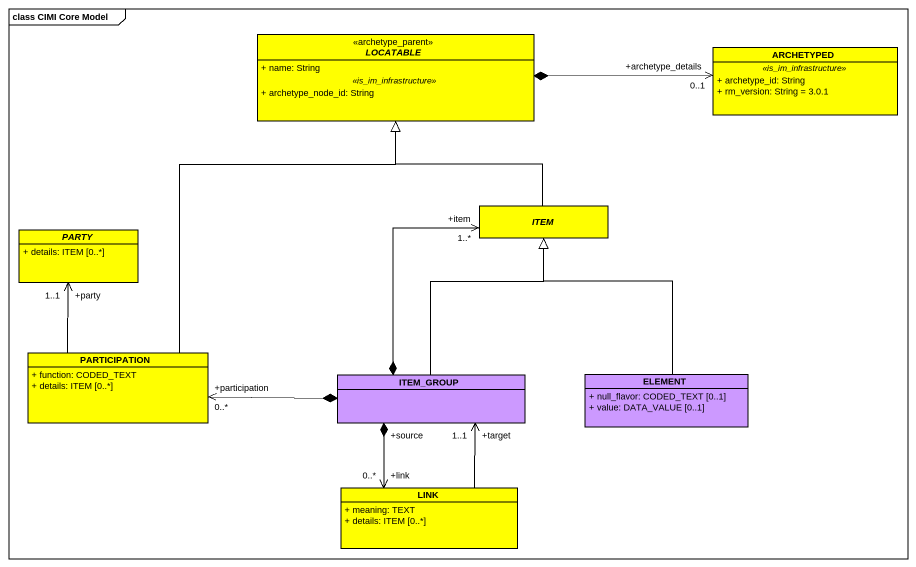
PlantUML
@startuml
mainframe class CIMI Core Model
hide circle
hide empty members
skinparam classAttributeIconSize 0
abstract class LOCATABLE <<archetype_parent>> #FFFF00 {
  + name: String
  .. <<is_im_infrastructure>> ..
  + archetype_node_id: String
}
class ARCHETYPED #FFFF00 {
  .. <<is_im_infrastructure>> ..
  + archetype_id: String
  + rm_version: String = 3.0.1
}
abstract class PARTY #FFFF00 {
  + details: ITEM [0..*]
}
abstract class ITEM #FFFF00
class PARTICIPATION #FFFF00 {
  + function: CODED_TEXT
  + details: ITEM [0..*]
}
class ITEM_GROUP #CC99FF
class ELEMENT #CC99FF {
  + null_flavor: CODED_TEXT [0..1]
  + value: DATA_VALUE [0..1]
}
class LINK #FFFF00 {
  + meaning: TEXT
  + details: ITEM [0..*]
}
LOCATABLE *-right-> "+archetype_details\n0..1" ARCHETYPED
ITEM -up-|> LOCATABLE
PARTICIPATION -up-|> LOCATABLE
PARTICIPATION -up-> "+party\n1..1" PARTY
PARTICIPATION "+participation\n0..*" <-right-* ITEM_GROUP
ITEM_GROUP *-up-> "+item\n1..*" ITEM
ITEM_GROUP -up-|> ITEM
ITEM_GROUP "+source" *--> "+link\n0..*" LINK
ELEMENT -up-|> ITEM
LINK -up-> "+target\n1..1" ITEM_GROUP
@enduml
